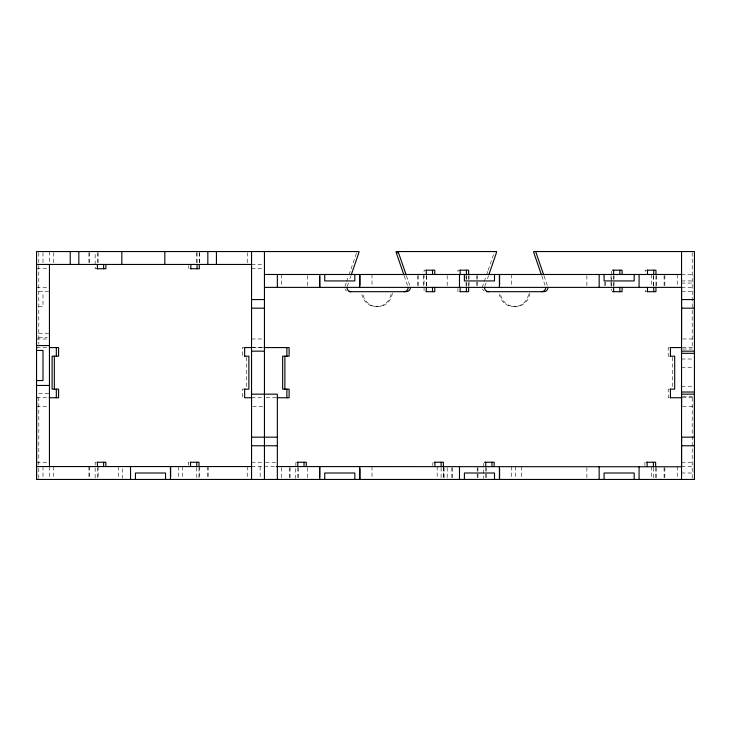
<?xml version="1.0" encoding="UTF-8"?>
<svg xmlns="http://www.w3.org/2000/svg" width="731" height="731" viewBox="0 0 731 731"><rect width="100%" height="100%" fill="white"/><g stroke="black" fill="none" stroke-linecap="round" stroke-linejoin="round"><path stroke-width="0.55" stroke-dasharray="3.65 2.74" d="M38.789 478.312L38.789 465.83M38.789 464.697L38.798 397.746M246.639 357.285L246.639 386.955M345.014 286.424L346.339 282.577M346.677 281.618L348.66 275.852M348.989 274.883L356.609 252.78M347.252 286.424L349.244 280.658M349.911 278.73L350.898 275.852M482.25 287.384L483.904 282.577M484.233 281.618L486.225 275.852M486.554 274.883L487.879 271.046M488.207 270.086L494.174 252.78M484.817 286.424L486.8 280.658M487.467 278.73L488.518 275.678M251.546 264.448L264.448 264.448M36.55 268.752L49.452 268.752M97.269 268.752L95.158 268.752L95.158 252.624M188.982 268.752L188.607 265.527M251.546 268.752L263.379 268.752M426.292 270.187L424.053 270.187L424.053 291.687L426.292 291.687M460.174 270.187L457.926 270.187L457.926 273.412M647.483 270.187L645.245 270.187L645.245 273.412M681.548 274.481L694.45 274.481M681.548 280.932L692.303 280.932M681.548 283.08L692.303 283.08M36.55 287.384L49.452 287.384M681.548 287.384L694.45 287.384M38.697 291.687L49.452 291.687M647.483 291.687L645.245 291.687L645.245 288.462M681.548 291.687L694.45 291.687M38.697 306.737L43.001 306.737L43.001 291.687M376.447 306.737L377.561 306.737M514.003 306.737L515.127 306.737M38.697 333.254L49.452 333.254M38.697 337.548L47.305 337.548M36.55 338.983L49.452 338.983M251.546 338.983L263.379 338.983M682.626 338.983L694.45 338.983M36.55 347.581L49.452 347.581M244.638 347.581L242.4 347.581L242.409 356.18L244.647 356.18M251.546 347.581L263.379 347.581M668.956 347.581L668.207 347.581L668.216 356.18L670.327 356.18M682.452 347.581L694.45 347.581M252.606 347.581L262.877 347.581M682.626 349.016L692.303 349.016M681.548 359.022L692.303 359.022M681.548 367.62L692.303 367.62M681.548 386.251L692.303 386.251M244.647 389.148L242.409 389.148L242.4 397.746L244.638 397.746M668.956 389.148L668.216 389.148L668.207 397.746L668.956 397.746M38.697 393.452L49.452 393.452M682.626 396.321L692.303 396.321M36.55 397.746L49.452 397.746M251.546 397.746L263.379 397.746M266.148 397.746L276.026 397.746M682.452 397.746L694.45 397.746M36.55 406.354L49.452 406.354M252.624 406.354L263.379 406.354M682.626 406.354L694.45 406.354M36.55 462.248L49.452 462.248M95.898 462.248L95.158 462.248L95.158 479.454M189.027 462.248L188.287 462.248L188.287 466.552M251.546 462.248L263.379 462.248M265.527 462.248L277.351 462.248M295.936 462.248L295.562 478.376M433.026 462.248L432.651 465.473M681.548 462.248L694.45 462.248M251.546 466.552L275.203 466.552M681.548 466.552L694.45 466.552M681.548 473.003L694.45 473.003M544.028 275.852L547.647 286.333M541.79 275.852L545.408 286.333M406.473 275.852L410.109 286.424M404.234 275.852L407.871 286.424M692.211 252.679L692.211 309.167M692.211 310.3L692.211 347.581M692.211 397.746L692.211 478.312M677.244 274.481L677.244 287.384M677.253 466.552L677.253 479.454M672.447 357.322L672.447 386.873M664.845 275.56L664.845 286.305M664.845 467.621L664.845 478.376M664.104 275.56L664.104 286.305M664.104 467.621L664.104 478.376M656.383 275.56L656.383 286.305M656.383 467.621L656.383 478.376M655.954 275.843L655.954 286.022M655.634 467.621L655.634 478.376M653.715 275.843L653.715 286.022M653.395 275.56L653.395 286.305M653.395 467.621L653.395 478.376M651.376 274.481L651.376 287.384M651.376 466.552L651.376 478.376M644.925 462.248L644.925 465.473M614.013 275.56L614.013 286.305M613.611 275.843L613.611 281.499M613.611 282.632L613.611 286.022M611.372 271.311L611.372 281.499M611.372 282.632L611.372 290.554M611.025 275.56L611.025 286.305M605.542 282.011L605.542 286.305M604.802 282.011L604.802 286.305M586.874 467.621L586.874 479.454M586.874 275.56L586.874 287.384M521.733 466.552L521.733 478.376M515.282 466.552L515.282 479.454M511.7 274.481L511.7 287.384M511.7 466.552L511.7 478.376M486.435 467.621L486.435 478.376M485.704 467.621L485.704 478.376M483.465 463.326L483.447 478.376M477.964 467.621L477.964 478.376M477.517 275.56L477.517 286.305M477.224 467.621L477.224 478.376M476.767 275.56L476.767 286.305M469.046 275.56L469.046 286.305M468.635 275.843L468.635 281.499M468.635 282.632L468.635 286.022M466.396 275.843L466.396 281.499M466.396 282.632L466.396 286.022M466.058 275.56L466.058 286.305M457.926 288.462L457.926 291.687M452.562 467.621L452.562 478.376M451.813 467.621L451.813 478.376M447.198 275.56L447.198 287.384M447.198 467.621L447.198 479.454M444.092 467.621L444.092 478.376M443.616 466.552L443.616 479.454M443.361 467.621L443.361 478.376M441.122 467.621L441.104 478.376M437.165 466.552L437.165 478.376M426.712 275.56L426.712 286.305M426.292 275.843L426.292 286.022M423.724 275.56L423.724 286.305M418.242 275.56L418.242 286.305M417.502 275.56L417.502 286.305M372.024 274.481L372.024 287.384M372.024 466.552L372.024 478.376M307.523 275.56L307.523 286.305M307.523 467.621L307.523 479.454M298.55 467.621L298.55 478.376M297.8 467.621L297.8 478.376M290.079 467.621L290.079 478.376M289.33 467.621L289.33 478.376M281.645 274.481L281.645 286.305M281.654 467.621L281.654 478.376M260.154 466.552L260.154 479.454M247.252 252.624L247.252 263.379M247.252 466.552L247.252 479.454M208.207 466.552L208.207 478.376M207.467 466.552L207.467 478.376M199.746 252.624L199.746 263.379M199.746 466.552L199.746 478.376M199.316 252.624L199.316 263.379M198.996 467.621L198.996 478.376M197.078 252.624L197.078 263.379M196.758 252.624L196.758 263.379M196.758 467.584L196.758 478.376M182.75 466.552L182.75 479.454M178.446 466.552L178.446 477.297M122.552 468.699L122.552 478.376M118.248 466.552L118.248 477.297M98.137 252.624L98.137 263.379M98.137 466.552L98.137 479.454M97.397 252.624L97.397 263.379M97.397 467.621L97.397 478.376M89.675 252.624L89.675 264.448M89.675 466.552L89.675 478.376M88.926 252.624L88.926 263.379M88.926 466.552L88.926 478.376M53.747 252.624L53.747 264.448M53.747 466.552L53.747 479.454M49.452 251.546L49.452 264.448M49.452 466.552L49.452 479.454M43.001 252.624L43.001 264.448M43.001 466.552L43.001 479.454M38.789 252.643L38.798 344.237M346.604 290.984A4.304 4.231 90 0 1 344.986 288.964M484.16 290.984A4.304 4.231 90 0 1 482.542 288.964M528.577 294.419A15.049 14.821 -90 0 1 499.428 294.419M391.021 294.419A15.049 14.821 -90 0 1 361.872 294.419M392.328 293.04A15.049 14.821 -90 0 1 362.804 293.04M529.884 293.04A15.049 14.821 -90 0 1 500.37 293.04"/><path stroke-width="1.1" d="M541.424 274.801L533.84 252.78A4.304 4.231 89.9 0 1 533.667 251.546L694.45 251.546L694.45 479.454L36.55 479.454L36.559 397.746L37.117 397.746M54.35 356.18L54.35 389.148M56.333 356.18L56.342 347.581M244.647 389.148L244.638 397.746L251.501 397.746M286.872 356.18L286.872 347.581M670.446 397.746L670.455 389.148M681.548 466.89L681.548 394.164L694.45 394.164L694.45 437.165L681.548 437.165L681.548 479.454M681.548 338.983L681.548 286.927M681.548 466.78L276.272 466.552M694.45 462.248L694.45 472.774M694.45 338.983L694.45 274.481M351.236 274.883L358.848 252.78A4.295 4.231 -89.9 0 0 359.031 251.546L36.55 251.546L36.55 479.454M488.875 274.664L496.413 252.78A4.304 4.231 -89.9 0 0 496.587 251.546L396.101 251.546A4.304 4.24 -89.6 0 0 396.275 252.78L403.896 274.883M397.399 252.78L398.148 252.78M36.55 264.448L251.546 264.448M97.022 268.752L105.867 268.752L105.867 264.448M190.48 268.752L199.316 268.752L199.316 264.448M426.173 270.187L434.762 270.187L434.762 274.481M460.046 270.187L468.635 270.187L468.635 274.71M612.432 270.187L622.081 270.187L622.081 274.481M647.364 270.187L655.954 270.187L655.954 274.71M264.448 274.481L681.594 274.481M264.448 287.384L681.548 287.384M348.915 291.687L406.208 291.687A4.304 4.231 -89.7 0 0 410.447 287.384M426.173 291.687L434.762 291.687L434.762 287.384M460.046 291.687L468.635 291.687L468.635 287.155M486.48 291.687L543.773 291.687A4.304 4.231 -90 0 0 548.003 287.384M612.432 291.687L622.081 291.687L622.081 287.384M647.364 291.687L655.954 291.687L655.954 287.155M251.546 299.564L264.448 299.564M681.548 299.564L694.45 299.564M251.546 308.171L264.448 308.171M681.548 308.171L694.45 308.171M36.55 345.544L49.452 345.544M36.559 347.581L37.117 347.581M49.416 347.581L58.581 347.581L58.581 356.18L52.102 356.18L52.102 372.664L52.102 389.148L58.581 389.148L58.581 397.746L49.196 397.746M263.973 347.581L289.11 347.581L289.11 356.18L282.641 356.18L282.641 389.148L289.11 389.148L289.11 397.746L277.058 397.746M670.08 347.581L681.712 347.581M251.501 347.581L244.638 347.581L244.647 356.18M36.55 350.451L43.001 350.451L43.001 380.549L36.55 380.549M251.546 351.163L264.448 351.163M681.548 351.163L694.45 351.163M681.548 353.32L694.45 353.32M244.519 356.18L248.878 356.18L248.878 389.148L244.519 389.148M670.08 356.18L674.686 356.18L674.686 389.148L670.08 389.148M36.55 385.456L49.452 385.456M681.548 392.017L694.45 392.017M251.546 394.164L277.351 394.164L277.351 479.454M670.08 397.746L681.712 397.746M251.546 437.165L277.351 437.165M251.546 445.764L277.351 445.764M681.548 445.764L694.45 445.764M97.022 462.248L105.867 462.248L105.867 466.552M190.398 462.248L198.996 462.248L198.996 466.552M297.06 462.248L306.271 462.248L306.271 466.552M434.516 462.248L443.361 462.248L443.361 466.552M484.525 462.248L494.174 462.248L494.174 466.552M646.414 462.248L655.634 462.248L655.634 466.552M36.55 466.552L251.692 466.552M543.672 274.801L536.079 252.78A4.295 4.231 89.9 0 1 535.905 251.546M406.134 274.883L398.514 252.78A4.304 4.24 -89.6 0 1 398.34 251.546M670.446 347.581L670.455 356.18M286.872 389.148L286.872 397.746M56.333 389.148L56.342 397.746M681.548 251.546L681.548 406.354M653.715 270.187L653.715 274.71M653.715 287.155L653.715 291.687M653.395 462.248L653.395 466.552M647.483 270.187L647.483 274.481M647.483 287.384L647.483 291.687M647.163 462.248L647.163 466.552M639.086 274.481L639.086 287.384M639.086 466.552L639.086 479.454M634.179 274.481L634.179 280.932L604.08 280.932L604.08 274.481M634.179 479.454L634.179 473.003L604.08 473.003L604.08 479.454M619.842 270.187L619.842 274.481M619.842 287.384L619.842 291.687M613.611 270.187L613.611 274.71M613.611 287.155L613.611 291.687M599.164 274.481L599.164 287.384M599.164 466.552L599.164 479.454M499.584 274.481L499.584 285.236M499.584 468.699L499.584 479.454M499.41 274.481L499.41 287.384M499.41 466.552L499.41 479.454M494.503 274.481L494.503 280.932L464.395 280.932L464.395 274.481M494.503 479.454L494.503 473.003L464.395 473.003L464.395 479.454M491.936 462.248L491.936 466.552M485.704 462.248L485.704 466.552M466.396 270.187L466.396 274.71M466.396 287.155L466.396 291.687M460.174 270.187L460.174 274.481M460.174 287.384L460.174 291.687M459.488 274.481L459.488 287.384M459.488 466.552L459.488 479.454M441.122 462.248L441.122 466.552M434.89 462.248L434.89 466.552M432.524 270.187L432.524 274.481M432.524 287.384L432.524 291.687M426.292 270.187L426.292 274.71M426.292 287.155L426.292 291.687M359.908 274.481L359.908 285.236M359.908 468.699L359.908 479.454M359.725 274.481L359.725 287.384M359.734 466.552L359.734 479.454M354.818 274.481L354.818 280.932L324.719 280.932L324.719 274.481M354.818 479.454L354.818 473.003L324.719 473.003L324.719 479.454M319.812 274.481L319.812 287.384M319.812 466.552L319.812 479.454M319.63 276.638L319.63 287.384M319.63 466.552L319.63 477.297M304.032 462.248L304.032 466.552M297.8 462.248L297.8 466.552M284.88 356.18L284.88 389.148M277.351 274.481L277.351 287.384M264.448 251.546L264.448 479.454M251.546 251.546L251.546 479.454M216.431 251.546L216.431 264.448M207.832 251.546L207.832 264.448M197.078 264.448L197.078 268.752M196.758 462.248L196.758 466.552M190.846 264.448L190.846 268.752M190.526 462.248L190.526 466.552M170.643 466.552L170.643 477.297M170.46 466.552L170.46 479.454M165.553 479.454L165.553 473.003L135.454 473.003L135.454 479.454M164.831 251.546L164.831 264.448M130.538 466.552L130.538 479.454M121.83 251.546L121.83 264.448M103.619 264.448L103.619 268.752M103.619 462.248L103.619 466.552M97.397 264.448L97.397 268.752M97.397 462.248L97.397 466.552M78.838 251.546L78.838 264.448M70.231 251.546L70.231 264.448M49.452 264.448L49.452 466.552M356.792 251.546A4.304 4.24 89.7 0 1 356.783 251.866M351.163 291.687A4.304 4.231 89.9 0 1 346.923 287.384M408.209 287.384A4.304 4.231 89.9 0 1 403.969 291.687M494.348 251.546A4.304 4.231 -89.9 0 1 494.339 251.866M488.719 291.687A4.304 4.231 -89.9 0 1 484.489 287.384M545.765 287.384A4.304 4.231 -89.7 0 1 541.534 291.687"/></g></svg>
